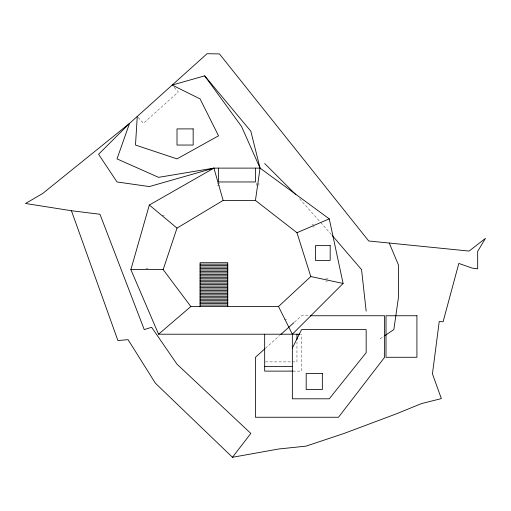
<?xml version="1.0" encoding="UTF-8"?>
<svg xmlns="http://www.w3.org/2000/svg" width="511" height="511" viewBox="0 0 511 511"><rect width="100%" height="100%" fill="white"/><g stroke="black" fill="none" stroke-linecap="round" stroke-linejoin="round"><path stroke-width="0.38" stroke-dasharray="2.56 1.92" d="M265.496 348.227L279.689 335.452M294.483 322.147L301.579 315.753L309.487 315.753M380.012 338.825L383.965 336.187M217.379 183.11L219.685 183.11M217.379 185.423L219.685 185.423M162.013 215.406L164.318 215.406M311.959 224.636L313.499 224.636M312.726 226.941L314.265 226.941M145.865 268.467L148.171 268.467M325.801 278.846L328.107 278.846M325.801 281.152L327.34 281.152M284.276 319.215L286.582 319.215M265.458 361.89L296.961 361.89L296.961 342.121M292.937 371.12L301.579 371.12L301.579 334.213M174.232 87.355L178.339 91.935L143.444 123.285L137.28 116.425M299.599 198.766L320.167 221.902M320.691 222.496L331.767 234.951M258.905 183.11L258.905 185.423M256.592 183.11L256.592 185.423"/><path stroke-width="0.77" d="M137.28 116.425L135.485 145.047L177.01 158.889L218.529 135.824L200.076 98.91L172.175 85.069L204.694 75.845L250.824 131.212L260.054 168.119L255.443 200.414L296.961 232.709L310.803 276.54L343.098 283.458L329.263 218.868L260.054 168.119L241.601 126.594L204.694 75.845M300.008 334.213L158.557 334.213L130.873 269.616L149.327 205.026L213.917 168.119L260.054 168.119M310.803 276.54L278.508 306.53L190.852 306.53L163.169 269.616L177.01 228.098L223.147 200.414L255.443 200.414M292.349 348.055L301.579 329.595L366.17 329.595L366.17 352.667L329.263 398.804L292.349 398.804L292.349 334.213L278.508 306.53M232.467 457.288L250.824 433.405L177.01 364.202L151.633 327.289L144.249 329.595L99.958 214.256L71.431 210.73L25.55 203.499L42.803 193.401L129.526 123.394L207.07 53.712L219.449 53.911L368.712 240.981L469.104 251.073L485.45 238.375L477.676 251.38L477.676 268.824L472.113 268.083L458.827 263.414L443.082 321.809L439.224 321.547L432.453 373.86L441.344 398.599L421.505 403.575L396.753 413.693L343.96 433.481L306.083 446.129L278.763 448.99L232.467 457.288L155.401 383.218L128.082 339.662L117.9 340.537L71.431 210.73M292.349 334.213L343.098 283.458M264.902 348.764L255.443 357.278L255.443 417.257L338.486 417.257L384.623 357.278L384.623 315.753L310.279 315.753M280.878 334.386L293.889 322.677M158.557 334.213L190.852 306.53M384.623 335.746L393.853 329.595L398.465 297.3L398.465 265.005L389.235 243.044M296.961 232.709L329.263 218.868M213.917 168.119L149.327 186.572L117.032 181.961L98.578 154.277L129.526 123.394L117.032 158.889L158.557 177.349L213.917 168.119L223.147 200.414M200.076 264.161L227.759 264.161M200.076 265.618L227.759 265.618M200.076 267.081L227.759 267.081M200.076 268.543L227.759 268.543M130.873 269.616L163.169 269.616M200.076 270.006L227.759 270.006M200.076 271.462L227.759 271.462M200.076 272.925L227.759 272.925M200.076 274.388L227.759 274.388M200.076 275.851L227.759 275.851M200.076 277.307L227.759 277.307M200.076 278.77L227.759 278.77M200.076 280.232L227.759 280.232M200.076 281.695L227.759 281.695M200.076 283.151L227.759 283.151M200.076 284.614L227.759 284.614M200.076 286.077L227.759 286.077M200.076 287.533L227.759 287.533M200.076 288.996L227.759 288.996M200.076 290.459L227.759 290.459M200.076 291.922L227.759 291.922M200.076 293.378L227.759 293.378M200.076 294.841L227.759 294.841M200.076 296.303L227.759 296.303M200.076 297.766L227.759 297.766M200.076 299.222L227.759 299.222M200.076 300.685L227.759 300.685M200.076 302.148L227.759 302.148M200.076 303.604L227.759 303.604M200.076 305.067L227.759 305.067M264.666 366.508L292.349 366.508M292.937 371.12L264.666 371.12L264.666 334.213M149.327 205.026L177.01 228.098M264.666 163.507L295.85 194.685M332.291 235.545L361.558 269.616L366.17 311.142M296.961 334.213L296.961 339.745M255.443 168.119L255.443 181.961L218.529 181.961L218.529 168.119M227.759 306.53L227.759 262.699L200.076 262.699L200.076 306.53M193.158 128.9L177.01 128.9L177.01 145.047L193.158 145.047L193.158 128.9M330.183 245.631L315.421 245.631L315.421 260.393L330.183 260.393L330.183 245.631M416.919 315.753L386.009 315.753L386.009 357.278L416.919 357.278L416.919 315.753M322.339 373.426L306.191 373.426L306.191 389.574L322.339 389.574L322.339 373.426"/></g></svg>
